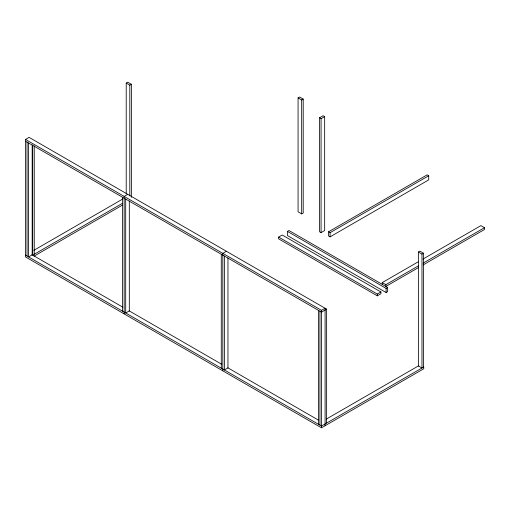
<?xml version="1.0" encoding="UTF-8"?>
<svg xmlns="http://www.w3.org/2000/svg" width="510" height="510" viewBox="0 0 510 510"><rect width="100%" height="100%" fill="white"/><g stroke="black" fill="none" stroke-linecap="round" stroke-linejoin="round"><path stroke-width="0.76" d="M25.5 255.147L321.491 426.035L423.746 366.996L423.746 368.775L321.491 427.813L25.5 256.932L25.5 139.44L29.095 137.368L326.63 309.143L326.63 423.07M126.219 193.813L126.219 83.073L127.761 82.186L131.357 84.258L131.357 197.389M126.219 83.073L129.814 85.151L131.357 84.258M127.761 194.329L124.166 196.407L124.166 313.892M33.928 250.282L122.929 198.9M298.076 97.888L299.619 97.002L303.214 99.08L303.214 213.001L301.678 213.894L298.076 211.816L298.076 97.888L301.678 99.966L303.214 99.08M122.387 203.362L32.691 255.147L32.691 145.203M34.074 256.135L122.387 205.147M319.528 117.791L323.123 115.713L324.666 116.605L324.666 230.533L321.07 232.605L319.528 231.719L319.528 117.791L321.07 118.683L324.666 116.605M226.421 251.29L222.825 253.368L222.825 370.853M287.449 231.406L288.985 230.52L387.651 287.481L387.651 291.631L386.108 292.523L287.449 235.563L287.449 231.406L386.108 288.373L387.651 287.481M278.645 237.086L282.24 235.014L380.906 291.975L380.906 293.754L377.304 295.832L278.645 238.871L278.645 237.086L377.304 294.053L380.906 291.975M328.523 231.801L427.189 174.841L428.725 175.733L428.725 179.883L330.066 236.85L328.523 235.958L328.523 231.801L330.066 232.694L428.725 175.733M418.372 252.016L421.974 254.095L421.974 368.022L418.372 365.944L418.372 252.016L419.915 251.13L423.517 253.209L423.517 367.13M25.5 139.44L321.491 310.329L325.087 308.25L325.087 425.742M326.63 309.143L321.491 312.107L25.5 141.225M421.974 254.095L423.517 253.209M382.239 284.37L382.239 282.591L418.117 261.879M422.949 259.086L480.904 225.624L484.5 227.702L484.5 229.481L423.096 264.939M382.239 282.591L385.834 284.669L418.264 265.946M423.096 263.154L484.5 227.702M418.264 267.724L385.834 286.448L385.834 284.669M326.317 419.092L418.774 365.715M31.856 254.668L122.929 307.249M129.138 310.832L221.595 364.21M227.804 367.793L318.189 419.979M386.108 288.373L386.108 292.523M377.304 294.053L377.304 295.832M330.066 232.694L330.066 236.85M321.491 310.329L321.491 427.813M321.07 118.683L321.07 232.605M319.948 311.221L319.948 425.149M318.406 310.329L318.406 424.256M301.678 99.966L301.678 213.894M227.964 257.945L227.964 367.889L224.368 369.967L224.368 256.039M221.283 254.26L221.283 368.182M129.814 85.151L129.814 195.891M129.304 200.985L129.304 310.928L125.702 313L125.702 199.072M122.623 197.293L122.623 311.221M34.234 145.911L34.234 254.26M32.181 144.91L32.181 254.853L28.585 256.932L28.585 143.004M27.043 142.111L27.043 256.039"/></g></svg>
